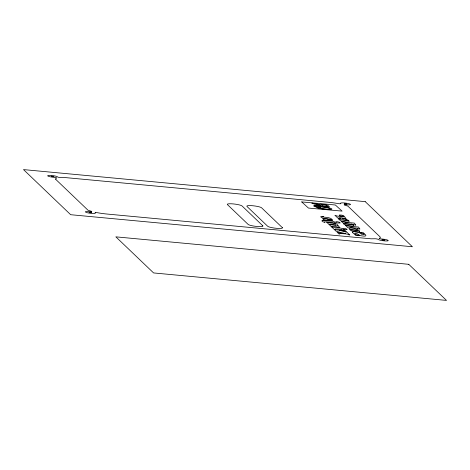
<?xml version="1.0" encoding="UTF-8"?>
<svg xmlns="http://www.w3.org/2000/svg" width="470" height="470" viewBox="0 0 470 470"><rect width="100%" height="100%" fill="white"/><g stroke="black" fill="none" stroke-linecap="round" stroke-linejoin="round"><path stroke-width="0.7" d="M363.416 232.991L362.999 232.762A6.063 0.958 7.3 0 0 362.64 232.715A12.672 2.003 7.3 0 0 361.553 232.579A13.066 2.068 7.3 0 0 360.472 232.456A9.001 1.422 7.3 0 0 359.673 232.374L359.85 232.538M339.757 218.697L341.103 218.515L340.668 218.297A2.056 0.323 7.3 0 0 339.892 218.268L338.846 218.468L338.641 218.991A23.506 3.719 7.3 0 0 339.04 219.555L340.956 220.829L343.605 221.652A3.049 0.482 7.3 0 0 344.428 221.793L346.237 221.987A3.349 0.529 7.3 0 0 347.26 222.016L348.734 221.787A11.539 1.827 7.3 0 0 349.093 221.417A24.981 3.954 7.3 0 0 348.47 220.389M316.322 206.73L315.946 207.07L316.357 207.523L319.289 208.498L329.212 209.608A6.686 1.058 7.3 0 0 331.444 209.426L331.89 209.015L331.309 208.498L327.672 207.434L321.621 206.641L317.015 206.583A12.931 2.045 7.3 0 1 315.094 205.978L313.837 205.96M331.432 226.757L333.406 227.239A2.191 0.347 7.3 0 0 334.34 227.415L340.944 228.085L342.366 230.089L339.763 229.284L335.98 228.908A2.896 0.458 7.3 0 0 335.31 228.937L334.951 229.442L334.164 229.366L329.071 224.496L330.575 224.742A2.562 0.405 7.3 0 0 331.15 224.825L335.897 225.3A4.9 0.776 7.3 0 0 335.938 225.195A2.609 0.411 7.3 0 0 335.58 224.913M345.268 222.251L354.356 223.103L355.808 225.142L355.032 225.071A15.957 2.526 7.3 0 0 354.873 224.93L351.319 224.072A7.173 1.134 7.3 0 1 352.206 224.378A9.435 1.492 7.3 0 1 353.064 224.825L353.152 224.877A20.081 3.178 7.3 0 1 353.493 225.154M345.15 222.239L341.214 221.323L343.394 223.221A2.444 0.388 7.3 0 0 344.275 223.391A4.477 0.711 7.3 0 0 343.887 223.473A3.554 0.564 7.3 0 0 343.811 223.503L343.776 223.52A5.875 0.928 7.3 0 0 343.658 223.626L343.635 223.679A11.086 1.751 7.3 0 0 343.664 223.879L343.735 224.002A21.085 3.337 7.3 0 0 343.958 224.255L344.827 224.766A6.715 1.063 7.3 0 0 345.491 225.013L346.819 225.377A4.823 0.764 7.3 0 0 347.73 225.565L348.352 225.671A3.93 0.623 7.3 0 0 349.615 225.841L351.754 225.976A4.348 0.687 7.3 0 0 353.187 225.864A6.098 0.964 7.3 0 0 353.569 225.7L353.669 225.577A10.005 1.58 7.3 0 0 353.493 225.154M359.856 232.544L360.843 232.756A5.54 0.875 7.3 0 1 361.301 232.885L363.263 233.678A15.68 2.479 7.3 0 1 364.038 234.213A4.489 0.711 7.3 0 1 364.138 234.389A2.638 0.417 7.3 0 1 364.015 234.495L361.912 234.236A3.507 0.552 7.3 0 1 361.683 234.142A8.66 1.369 7.3 0 1 361.207 233.895M331.232 226.569L332.155 226.74L332.554 226.364A2.485 0.394 7.3 0 1 333.453 226.334L334.646 226.411A7.949 1.257 7.3 0 1 335.492 226.493L339.604 227.521L338.183 225.512L336.802 225.383A24.276 3.842 7.3 0 0 337.325 224.907A12.907 2.039 7.3 0 0 337.131 224.313A11.004 1.739 7.3 0 0 336.773 224.049A3.313 0.523 7.3 0 0 336.027 223.755A2.579 0.405 7.3 0 0 335.186 223.561L334.147 223.391A4.688 0.74 7.3 0 0 333.606 223.321L331.679 223.127A10.44 1.651 7.3 0 1 329.64 222.927L326.597 222.134L328.877 224.308L335.545 224.913M357.605 228.332L355.185 227.979A23.535 3.725 7.3 0 0 351.448 227.627A9.142 1.445 7.3 0 0 350.561 227.562L348.117 227.909L345.338 225.248L347.301 225.859A1.886 0.3 7.3 0 0 348.106 226.023L358.481 227.045L359.903 229.055L359.121 228.984A9.341 1.481 7.3 0 0 358.792 228.731A3.637 0.576 7.3 0 0 358.322 228.52A2.315 0.364 7.3 0 0 357.605 228.332M344.111 229.566L347.048 229.671A7.308 1.157 7.3 0 0 347.054 229.501L346.96 229.354A10.299 1.627 7.3 0 0 346.772 229.19L346.425 228.972A6.515 1.028 7.3 0 0 345.967 228.773L345.444 228.59A2.996 0.476 7.3 0 0 345.021 228.479L342.712 228.502A6.739 1.063 7.3 0 0 342.659 228.62L342.736 228.808M361.201 233.895L360.208 233.238A22.748 3.596 7.3 0 0 359.626 232.885A10.293 1.627 7.3 0 0 358.604 232.433L357.94 232.227A3.59 0.57 7.3 0 0 357.153 232.045L354.292 231.698A2.479 0.394 7.3 0 0 353.64 231.698L352.588 232.033A16.086 2.544 7.3 0 0 352.682 232.568M363.991 233.613L364.92 234.289A33.282 5.264 7.3 0 1 365.883 235.364L365.695 235.899L364.661 236.116A2.538 0.4 7.3 0 1 364.021 236.11L362.07 235.917A2.432 0.388 7.3 0 1 361.724 235.858A3.225 0.511 7.3 0 1 360.666 235.623A5.57 0.881 7.3 0 1 359.597 235.258M348.511 220.395L345.162 218.908A4.242 0.67 7.3 0 0 344.422 218.75A3.496 0.552 7.3 0 0 343.611 218.609L342.113 218.427L344.228 220.448L339.91 219.343A14.276 2.256 7.3 0 1 339.669 218.991A10.364 1.639 7.3 0 1 339.751 218.697M325.986 218.673L325.005 218.521A4.359 0.687 7.3 0 1 324.447 218.462L324.065 218.532A3.966 0.629 7.3 0 0 324.077 218.644A12.467 1.974 7.3 0 0 324.23 218.844L326.339 219.173A2.791 0.441 7.3 0 0 326.35 219.055A11.127 1.763 7.3 0 0 326.204 218.873L326.098 218.779M55.848 179.475L88.002 210.219L91.256 211.236A2.003 0.317 7.3 0 1 91.433 211.653M323.16 219.132L323.119 219.079A18.8 2.973 7.3 0 1 322.978 218.679L322.99 218.644A11.027 1.745 7.3 0 1 323.066 218.503L323.149 218.438A5.558 0.881 7.3 0 1 323.448 218.315A2.139 0.341 7.3 0 1 322.796 218.168L321.357 217.434A24.487 3.872 7.3 0 1 320.834 216.864A6.903 1.093 7.3 0 1 320.91 216.547A3.196 0.505 7.3 0 1 321.368 216.423L323.372 216.476L322.126 216.717L324.312 217.169A12.273 1.939 7.3 0 0 324.94 217.234L327.731 217.516A2.215 0.352 7.3 0 1 328.501 217.651L330.422 218.286A18.794 2.973 7.3 0 1 331.438 218.926L332.173 219.572A24.223 3.83 7.3 0 1 332.507 219.978A17.284 2.732 7.3 0 1 332.578 220.412L330.475 220.577A2.391 0.376 7.3 0 1 330.005 220.454L329.734 220.371A6.251 0.987 7.3 0 1 328.724 219.843A9.941 1.575 7.3 0 1 328.495 219.531A5.546 0.875 7.3 0 1 328.524 219.425L330.163 219.349L331.926 220.083A37.958 6.004 7.3 0 0 331.544 219.666A9.024 1.428 7.3 0 0 331.368 219.519L326.709 218.679A19.664 3.108 7.3 0 1 326.944 218.844L328.06 219.784A17.073 2.702 7.3 0 1 328.33 220.136A7.543 1.193 7.3 0 1 328.307 220.389M335.791 222.175L335.721 222.028A6.756 1.069 7.3 0 1 335.774 221.863L336.955 221.664L339.029 222.134A6.527 1.034 7.3 0 1 339.481 222.339L339.834 222.551A10.299 1.627 7.3 0 1 340.016 222.715L340.092 222.815A7.514 1.187 7.3 0 1 340.104 223.033L337.172 222.927A7.579 1.199 7.3 0 1 335.868 222.181M319.794 204.709L320.188 204.309A3.684 0.582 7.3 0 1 320.575 204.244L324.611 204.491L327.743 205.314A13.689 2.162 7.3 0 1 328.242 205.69L329.552 206.929L314.43 205.508L314.042 205.137L320.757 205.766L320.287 205.32A6.116 0.969 7.3 0 0 320.035 205.126L312.339 203.51L311.851 203.046L316.474 203.915A10.816 1.71 7.3 0 1 318.819 204.415A5.669 0.899 7.3 0 1 319.776 204.709M95.551 212.61A2.003 0.317 7.3 0 1 97.895 212.787A17.12 2.708 7.3 0 0 107.037 214.044L371.124 238.813L374.813 238.754A2.003 0.317 7.3 0 1 377.269 239.036L377.469 239.083A2.003 0.317 7.3 0 1 378.338 239.424A5.011 0.793 7.3 0 0 384.084 240.846A5.011 0.793 7.3 0 0 388.132 240.387A5.011 0.793 7.3 0 0 381.916 239.018A2.003 0.317 7.3 0 1 380.254 238.766L380.054 238.719A2.003 0.317 7.3 0 1 379.302 238.249A17.12 2.708 7.3 0 0 380.06 236.874L347.906 206.13L344.651 205.114A2.003 0.317 7.3 0 1 344.475 204.697M95.416 212.628A2.003 0.317 7.3 0 0 95.152 212.863A5.011 0.793 7.3 0 1 91.456 213.398A5.011 0.793 7.3 0 1 85.464 211.999A5.011 0.793 7.3 0 1 89.852 211.623A2.003 0.317 7.3 0 0 91.298 211.665M55.854 179.475A17.12 2.708 7.3 0 1 56.606 178.101A2.003 0.317 7.3 0 0 55.854 177.631L55.654 177.584A2.003 0.317 7.3 0 0 53.991 177.331A5.011 0.793 7.3 0 1 47.776 175.962A5.011 0.793 7.3 0 1 51.823 175.504A5.011 0.793 7.3 0 1 57.575 176.926A2.003 0.317 7.3 0 0 58.439 177.266L58.638 177.313A2.003 0.317 7.3 0 0 61.094 177.595L64.784 177.537L328.871 202.3A17.12 2.708 7.3 0 1 338.012 203.563A2.003 0.317 7.3 0 0 340.356 203.739M340.491 203.721A2.003 0.317 7.3 0 0 340.756 203.487A5.011 0.793 7.3 0 1 344.451 202.952A5.011 0.793 7.3 0 1 350.444 204.35A5.011 0.793 7.3 0 1 346.055 204.726A2.003 0.317 7.3 0 0 344.61 204.685M316.334 206.73A12.273 1.939 7.3 0 1 313.813 205.954M358.851 234.906A22.454 3.549 7.3 0 1 358.252 234.536L357.265 233.849A11.01 1.739 7.3 0 0 356.759 233.561L354.95 233.208L354.762 233.731A24.681 3.901 7.3 0 0 354.897 233.866A18.706 2.961 7.3 0 0 355.479 234.301A12.026 1.904 7.3 0 0 356.242 234.689A7.238 1.146 7.3 0 0 357.635 235.165L357.823 235.212A3.866 0.611 7.3 0 0 359.274 235.517L359.433 235.67A10.716 1.698 7.3 0 1 358.845 235.611L358.575 235.588A17.637 2.791 7.3 0 1 357.37 235.447A19.752 3.126 7.3 0 1 356.295 235.317A7.726 1.222 7.3 0 1 355.884 235.264L355.291 235.176A14.693 2.327 7.3 0 0 355.338 235.018A8.483 1.339 7.3 0 0 355.285 234.877A15.422 2.438 7.3 0 0 355.191 234.765L355.167 234.742A37.759 5.975 7.3 0 0 354.498 234.183L353.834 233.708A43.469 6.874 7.3 0 1 352.7 232.568M359.585 235.258A13.413 2.121 7.3 0 1 358.851 234.906M364.038 233.619A14.734 2.332 7.3 0 1 363.369 232.985M348.64 234.63A4.788 0.758 7.3 0 0 348.247 234.43A2.791 0.441 7.3 0 0 347.518 234.201L346.202 233.966A5.922 0.934 7.3 0 0 345.485 233.866L340.351 233.49A2.526 0.4 7.3 0 0 339.822 233.561L339.745 234.031L338.958 233.954L337.096 232.174L339.046 232.826A2.52 0.4 7.3 0 0 339.851 233.026L345.562 233.655L336.168 231.281L334.505 229.695L340.104 230.218A14.858 2.35 7.3 0 0 341.69 230.353A6.574 1.04 7.3 0 0 342.313 230.394L342.583 230.412A3.854 0.611 7.3 0 0 342.824 230.417A2.473 0.394 7.3 0 0 343.476 230.412A1.898 0.3 7.3 0 0 343.758 230.376L343.97 230.159A11.38 1.798 7.3 0 0 343.781 229.912L344.575 229.989L346.355 231.692L344.487 231.04A2.415 0.382 7.3 0 0 344.087 230.929L339.522 230.335L346.954 232.262L349.78 234.971L348.993 234.894A12.067 1.909 7.3 0 0 348.652 234.63M344.064 229.566A7.579 1.199 7.3 0 1 342.812 228.82M323.748 220.459A3.772 0.599 7.3 0 1 324.218 220.477L333.953 221.393L335.392 223.42L334.205 223.08A4.283 0.676 7.3 0 0 333.929 222.962L333.494 222.815A2.667 0.423 7.3 0 0 332.049 222.51L331.873 222.48A4.06 0.64 7.3 0 0 331.332 222.41L326.944 221.981A8.777 1.387 7.3 0 0 325.387 221.858L324.247 222.063A9.159 1.451 7.3 0 0 324.423 222.198A14.182 2.244 7.3 0 0 324.535 222.281L322.884 221.781A24.123 3.813 7.3 0 1 322.197 221.264A13.577 2.15 7.3 0 1 321.944 220.871A6.128 0.969 7.3 0 1 322.203 220.577M323.748 220.459A3.39 0.535 7.3 0 0 322.784 220.471A3.56 0.564 7.3 0 0 322.214 220.577M323.16 219.132A31.249 4.941 7.3 0 0 323.454 219.449L325.275 220.307L327.731 220.565A2.738 0.435 7.3 0 0 327.995 220.524L328.183 220.465A4.048 0.64 7.3 0 0 328.301 220.389M343.065 216.306L343.053 216.4A7.755 1.228 7.3 0 1 342.56 216.699L338.065 216.212A2.315 0.364 7.3 0 1 337.466 216.094L334.904 215.272L337.901 218.139L338.688 218.209L339.082 217.733A2.332 0.37 7.3 0 1 339.669 217.71L340.944 217.78A6.304 0.999 7.3 0 1 341.872 217.863L346.155 218.908L344.733 216.905L343.494 216.787L344.069 216.459A10.71 1.692 7.3 0 0 343.923 215.994A11.016 1.745 7.3 0 0 343.805 215.9L343.546 215.73A5.922 0.934 7.3 0 0 343.223 215.571L341.99 215.207A1.939 0.306 7.3 0 0 341.244 215.084L339.634 215.013A3.155 0.499 7.3 0 0 339.328 215.078L339.17 215.466A9.482 1.498 7.3 0 0 339.387 215.654L342.536 216.341A2.767 0.441 7.3 0 0 342.777 216.276L342.894 216.182A5.44 0.858 7.3 0 0 342.83 215.947L343.065 216.306M359.527 231.222L359.391 231.551A9.529 1.51 7.3 0 1 359.156 231.698L357.952 231.904A3.29 0.523 7.3 0 1 357.018 231.886L355.385 231.739A3.278 0.517 7.3 0 1 354.28 231.569C352.694 231.863 346.396 228.584 350.514 228.032A3.249 0.511 7.3 0 1 351.437 228.044L353.17 228.209A3.296 0.523 7.3 0 1 354.274 228.385L358.769 230.206A34.839 5.511 7.3 0 1 359.197 230.617L359.527 231.222M347.694 220.512L347.242 220.636A2.285 0.364 7.3 0 1 347.077 220.636L345.697 220.583A7.873 1.246 7.3 0 1 345.168 220.536L344.51 219.913A7.191 1.14 7.3 0 1 345.385 220.001L345.832 220.054A4.318 0.681 7.3 0 1 346.231 220.113L347.694 220.512M321.486 204.832L322.49 205.93L327.49 206.4L325.698 205.079A2.15 0.341 7.3 0 0 325.399 204.996L321.492 204.814M51.389 176.221L53.868 176.555L51.389 176.221M89.13 212.311L91.615 212.646L89.141 212.299M344.298 203.692L346.778 204.027L344.298 203.692M382.045 239.782L384.525 240.117L382.057 239.77M350.332 229.554L351.748 229.942A5.593 0.887 7.3 0 0 352.87 230.1A9.277 1.469 7.3 0 0 356.019 230.4A5.74 0.911 7.3 0 0 357.212 230.453L358.152 230.382L357.776 230.194A2.033 0.323 7.3 0 0 357.482 230.13L350.332 229.554M351.595 224.484L348.816 224.407A16.133 2.55 7.3 0 1 346.983 224.225A4.718 0.746 7.3 0 1 345.879 224.084L344.774 223.802A2.773 0.441 7.3 0 1 344.81 223.603L344.863 223.585A2.174 0.347 7.3 0 1 345.385 223.514L350.232 223.973L351.595 224.484M301.734 201.936L308.449 208.063L342.084 211.118L335.369 205.002L301.752 201.918M329.353 209.15L329.2 209.168A4.506 0.711 7.3 0 1 328.671 209.203L325.645 209.079A11.967 1.892 7.3 0 1 324.547 208.98L321.368 208.568A4.941 0.781 7.3 0 1 320.099 208.316L319.876 208.269A4.941 0.781 7.3 0 1 318.114 207.693L317.937 207.587A6.292 0.993 7.3 0 1 317.779 207.458A5.305 0.84 7.3 0 1 317.808 207.147A6.698 1.058 7.3 0 1 319.065 207.593L320.423 207.64A7.767 1.228 7.3 0 0 318.448 206.976A4.923 0.781 7.3 0 1 319.412 206.912L322.15 207.035A11.245 1.78 7.3 0 1 323.154 207.123L327.925 207.846L330.116 208.774A5.029 0.793 7.3 0 1 329.358 209.156M365.231 201.642L23.5 169.594L70.676 214.708L412.407 246.756L365.231 201.642M408.759 264.316L115.849 236.845L153.59 272.935L446.5 300.406L408.759 264.316M282.341 227.639L261.584 207.793A7.52 1.187 7.3 0 0 252.842 205.748A7.52 1.187 7.3 0 0 246.938 206.418L267.694 226.27A7.52 1.187 7.3 0 0 276.436 228.308A7.52 1.187 7.3 0 0 282.341 227.639M262.812 225.812L242.056 205.96A7.52 1.187 7.3 0 0 233.32 203.921A7.52 1.187 7.3 0 0 227.41 204.585L248.166 224.437A7.52 1.187 7.3 0 0 256.908 226.475A7.52 1.187 7.3 0 0 262.812 225.812"/></g></svg>
